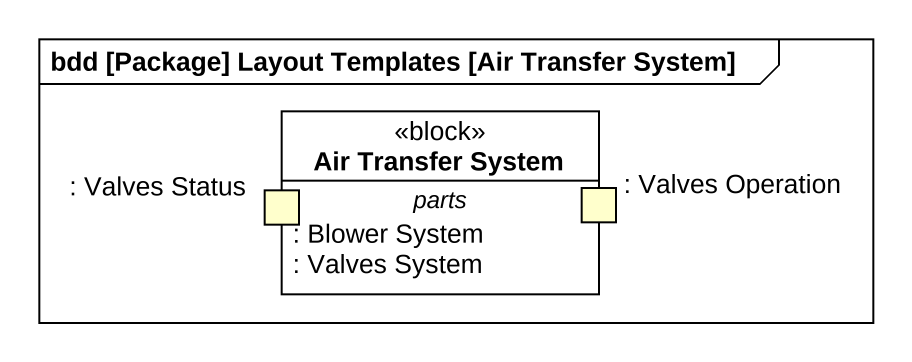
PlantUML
@startuml
mainframe bdd [Package] Layout Templates [Air Transfer System]
hide circle
hide empty members
class "Air Transfer System" as Air_Transfer_System <<block>> {
  -- parts --
  : Blower System
  : Valves System
  -- ports --
  : Valves Status
  : Valves Operation
}
@enduml
